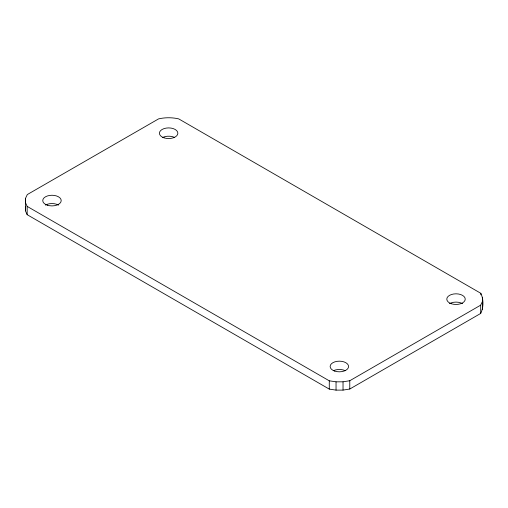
<?xml version="1.0" encoding="UTF-8"?>
<svg xmlns="http://www.w3.org/2000/svg" width="508" height="508" viewBox="0 0 508 508"><rect width="100%" height="100%" fill="white"/><g stroke="black" fill="none" stroke-linecap="round" stroke-linejoin="round"><path stroke-width="0.76" d="M25.451 198.45L25.4 202.489L27.165 206.394L27.165 214.687L329.279 389.109L336.042 390.125L343.033 390.1L349.777 389.026L480.695 313.442C483.705 307.448 483.692 299.371 480.835 293.313L178.721 118.891A26.791 15.469 0 0 0 158.566 118.891L27.305 194.558L25.451 198.45L25.4 210.776L27.165 214.687M25.4 210.776L25.451 206.743M482.549 309.55L482.6 297.224M480.695 313.442L480.695 305.149L482.549 301.257M27.165 206.394L329.279 380.816L336.042 381.832L343.033 381.806L349.777 380.733L480.695 305.149M480.835 293.313L480.835 294.824M349.777 380.733L349.777 389.026M343.033 381.806L343.033 390.1M336.042 381.832L336.042 390.125M329.279 380.816L329.279 389.109M449.497 303.663A9.22 5.321 0 0 1 462.54 303.663M333.426 370.7A9.22 5.321 0 0 1 345.281 370.7M45.46 205.105A9.22 5.321 0 0 1 58.503 205.105M162.719 137.433A9.22 5.321 0 0 1 174.574 137.433M164.033 137.833A9.22 5.321 0 0 0 177.864 133.223A9.22 5.321 0 0 0 164.033 128.613A9.22 5.321 0 0 0 164.033 137.833M47.371 205.188A9.22 5.321 0 0 0 61.201 200.577A9.22 5.321 0 0 0 47.371 195.967A9.22 5.321 0 0 0 47.371 205.188M334.747 371.1A9.22 5.321 0 0 0 348.577 366.49A9.22 5.321 0 0 0 334.747 361.88A9.22 5.321 0 0 0 334.747 371.1M451.409 303.746A9.22 5.321 0 0 0 465.239 299.136A9.22 5.321 0 0 0 451.409 294.526A9.22 5.321 0 0 0 451.409 303.746"/></g></svg>
